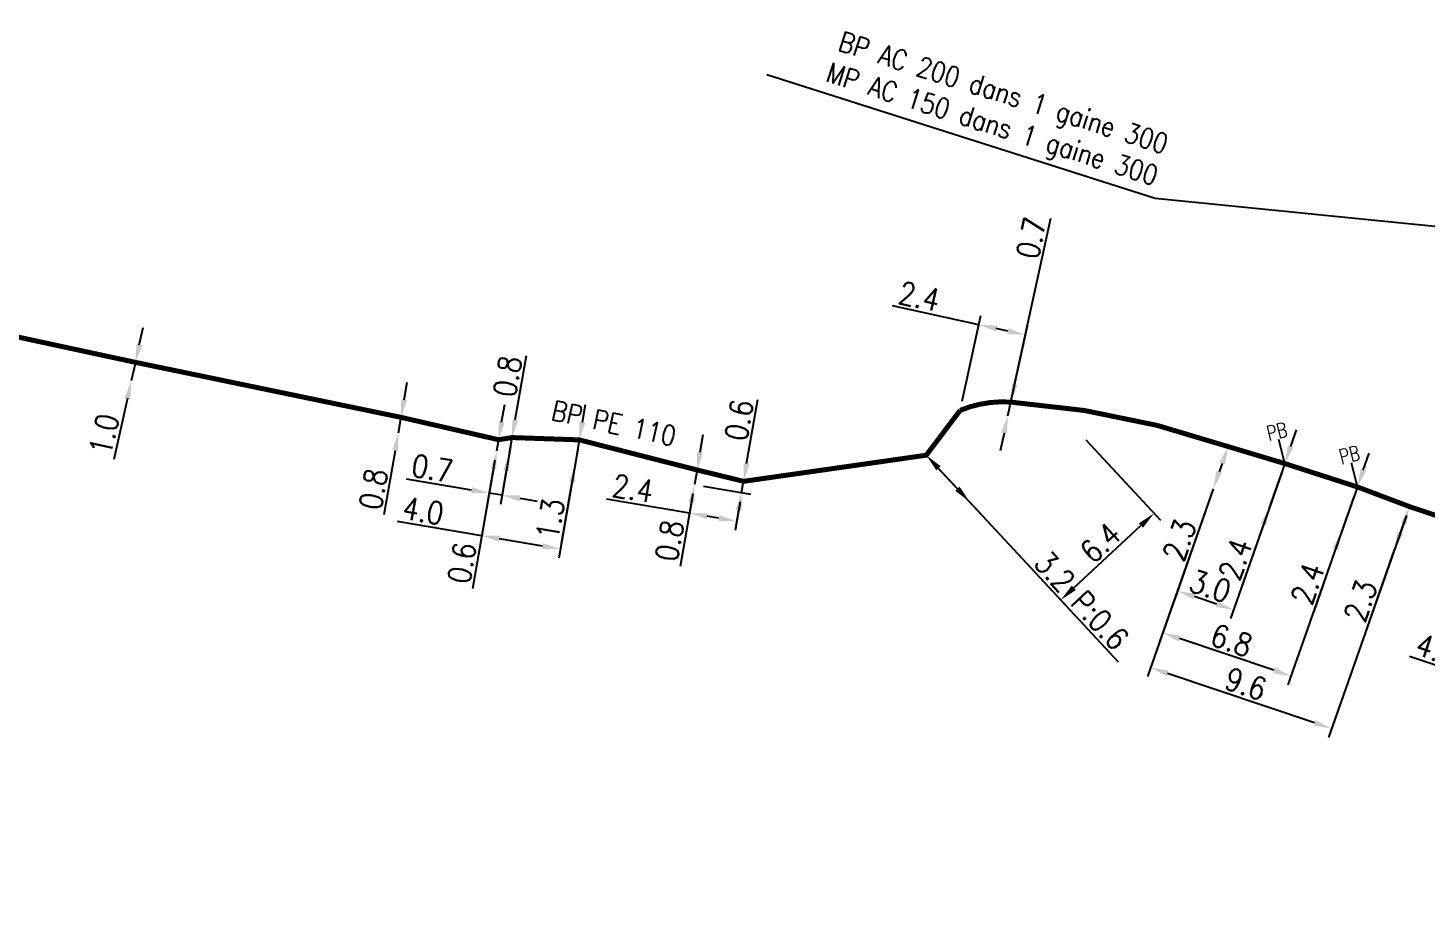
# Model space of a CAD drawing. Header units: millimetres. Extents: x 183997 to 185000, y 127999 to 129007.
# Drawn here: x 184275.2 to 184345.5, y 128900 to 128943.9 of the extents above; entities that cross this region are included whole.
import ezdxf
from ezdxf.enums import TextEntityAlignment as Align

# ---------------------------------------------------------------- set-up
doc = ezdxf.new("R2010")
doc.units = ezdxf.units.MM
doc.header["$PDMODE"] = 34
doc.linetypes.add('L_25_PE', pattern=[2000, 1000, 1000])
doc.layers.get('0').update_dxf_attribs({"linetype": 'CONTINUOUS'})
doc.layers.get('DEFPOINTS').update_dxf_attribs({"linetype": 'CONTINUOUS'})
for name, color, linetype in [('L_150', 1, 'CONTINUOUS'), ('L_340', 7, 'CONTINUOUS'), ('L_400', 7, 'CONTINUOUS')]:
    doc.layers.add(name, color=color, linetype=linetype)
doc.styles.add('G_ROMANS', font='ROMANS.SHX', dxfattribs={"width": 0.75})
doc.styles.get("Standard").update_dxf_attribs({"font": 'romans.shx', "width": 0.85})
doc.dimstyles.get("Standard").update_dxf_attribs({"dimtxt": 1.5, "dimasz": 1.2, "dimexe": 0.625, "dimexo": 0.625, "dimgap": 0.25, "dimtad": 1, "dimdec": 1, "dimzin": 0, "dimdsep": 46, "dimtxsty": 'Standard', "dimcen": -0.5, "dimadec": 0, "dimazin": 0, "dimtfac": 1, "dimtdec": 1, "dimtmove": 0, "dimatfit": 3, "dimfxl": 0, "dimtolj": 1, "dimtzin": 0, "dimarcsym": 0})

# ---------------------------------------------------------------- blocks, each defined once
blk = doc.blocks.new('L_340_13')
at = {"color": 0, "linetype": 'Continuous', "flags": 128}
blk.add_lwpolyline([(0, 0), (0, 1.25)], dxfattribs=at)
at = {"color": 0, "linetype": 'Continuous', "style": 'G_ROMANS', "width": 0.75}
blk.add_text('PB', height=0.75, dxfattribs=at).set_placement((0, 1.663), align=Align.MIDDLE)
at = {"color": 0, "linetype": 'Continuous', "width": 0.75, "flags": 3}
for tag, p in [('DEF_LEG', (0, -10)), ('DEF_COUP', (0, -12.5)), ('DEF_TYPE', (0, -15))]:
    blk.add_attdef(tag, text='', height=1.2, dxfattribs=at).set_placement(p, align=Align.MIDDLE)
blk = doc.blocks.new('*D786')
at = {"layer": 'DEFPOINTS', "color": 0, "linetype": 'Continuous', "transparency": 16777216}
for p in [(184350.854, 128917.72), (184353.912, 128914.264), (184352.371, 128909.685)]:
    blk.add_point(p, dxfattribs=at)
at = {"layer": 'L_150', "color": 0, "linetype": 'Continuous', "lineweight": -2, "transparency": 16777216}
for p, q in [((184350.705, 128917.276), (184348.431, 128910.517)), ((184353.763, 128913.82), (184352.222, 128909.241)), ((184348.58, 128910.961), (184344.62, 128912.293)), ((184351.518, 128909.972), (184349.433, 128910.674))]:
    blk.add_line(p, q, dxfattribs=at)
at = {"layer": 'L_150', "color": 0, "linetype": 'Continuous', "transparency": 16777216}
for points in [[(184349.481, 128910.816), (184349.385, 128910.532), (184348.58, 128910.961)], [(184351.566, 128910.114), (184351.47, 128909.83), (184352.371, 128909.685)]]:
    blk.add_solid(points, dxfattribs=at)
at = {"layer": 'L_150', "color": 0, "linetype": 'Continuous', "transparency": 16777216, "insert": (184345.986, 128912.625), "char_height": 1.125, "attachment_point": 5, "rotation": 341.40339}
blk.add_mtext('\\A1;4.0', dxfattribs=at)
blk = doc.blocks.new('*D787')
at = {"layer": 'DEFPOINTS', "color": 0, "linetype": 'Continuous', "transparency": 16777216}
for p in [(184334.76, 128920.709), (184342, 128920.804), (184332.218, 128913.474)]:
    blk.add_point(p, dxfattribs=at)
at = {"layer": 'L_340', "color": 0, "linetype": 'Continuous', "lineweight": -2, "transparency": 16777216}
for p, q in [((184341.845, 128920.362), (184338.508, 128910.863)), ((184334.604, 128920.266), (184332.063, 128913.031)), ((184337.81, 128911.592), (184333.071, 128913.187))]:
    blk.add_line(p, q, dxfattribs=at)
at = {"layer": 'L_340', "color": 0, "linetype": 'Continuous', "transparency": 16777216}
for points in [[(184333.119, 128913.329), (184333.023, 128913.044), (184332.218, 128913.474)], [(184337.858, 128911.734), (184337.762, 128911.45), (184338.663, 128911.305)]]:
    blk.add_solid(points, dxfattribs=at)
at = {"layer": 'L_340', "color": 0, "linetype": 'Continuous', "transparency": 16777216, "insert": (184335.68, 128913.1), "char_height": 1.125, "attachment_point": 5, "rotation": 341.40339}
blk.add_mtext('\\A1;6.8', dxfattribs=at)
blk = doc.blocks.new('*D788')
at = {"layer": 'DEFPOINTS', "color": 0, "linetype": 'Continuous', "transparency": 16777216}
for p in [(184342, 128920.804), (184341.205, 128918.54), (184341.205, 128918.54)]:
    blk.add_point(p, dxfattribs=at)
at = {"layer": 'L_340', "color": 0, "linetype": 'Continuous', "lineweight": -2, "transparency": 16777216}
for p, q in [((184342.298, 128921.654), (184342.597, 128922.503)), ((184342, 128920.804), (184341.205, 128918.54)), ((184340.906, 128917.691), (184339.805, 128914.555))]:
    blk.add_line(p, q, dxfattribs=at)
at = {"layer": 'L_340', "color": 0, "linetype": 'Continuous', "transparency": 16777216}
for points in [[(184342.157, 128921.703), (184342.44, 128921.604), (184342, 128920.804)], [(184340.765, 128917.741), (184341.048, 128917.641), (184341.205, 128918.54)]]:
    blk.add_solid(points, dxfattribs=at)
at = {"layer": 'L_340', "color": 0, "linetype": 'Continuous', "transparency": 16777216, "insert": (184339.499, 128915.947), "char_height": 1.125, "attachment_point": 5, "rotation": 70.64434}
blk.add_mtext('\\A1;2.4', dxfattribs=at)
blk = doc.blocks.new('*D789')
at = {"layer": 'DEFPOINTS', "color": 0, "linetype": 'Continuous', "transparency": 16777216}
for p in [(184334.76, 128920.709), (184344.62, 128919.817), (184331.606, 128911.727)]:
    blk.add_point(p, dxfattribs=at)
at = {"layer": 'L_150', "color": 0, "linetype": 'Continuous', "lineweight": -2, "transparency": 16777216}
for p, q in [((184334.604, 128920.266), (184331.451, 128911.284)), ((184344.465, 128919.375), (184340.55, 128908.223)), ((184339.852, 128908.952), (184332.459, 128911.44))]:
    blk.add_line(p, q, dxfattribs=at)
at = {"layer": 'L_150', "color": 0, "linetype": 'Continuous', "transparency": 16777216}
for points in [[(184332.507, 128911.582), (184332.412, 128911.297), (184331.606, 128911.727)], [(184339.9, 128909.094), (184339.804, 128908.81), (184340.705, 128908.665)]]:
    blk.add_solid(points, dxfattribs=at)
at = {"layer": 'L_150', "color": 0, "linetype": 'Continuous', "transparency": 16777216, "insert": (184336.395, 128910.907), "char_height": 1.125, "attachment_point": 5, "rotation": 341.40339}
blk.add_mtext('\\A1;9.6', dxfattribs=at)
blk = doc.blocks.new('*D790')
at = {"layer": 'DEFPOINTS', "color": 0, "linetype": 'Continuous', "transparency": 16777216}
for p in [(184344.62, 128919.817), (184343.858, 128917.647), (184343.858, 128917.647)]:
    blk.add_point(p, dxfattribs=at)
at = {"layer": 'L_150', "color": 0, "linetype": 'Continuous', "lineweight": -2, "transparency": 16777216}
for p, q in [((184344.322, 128918.968), (184344.157, 128918.496)), ((184343.858, 128917.647), (184342.474, 128913.704))]:
    blk.add_line(p, q, dxfattribs=at)
at = {"layer": 'L_150', "color": 0, "linetype": 'Continuous', "transparency": 16777216}
for points in [[(184344.181, 128919.018), (184344.464, 128918.918), (184344.62, 128919.817)], [(184344.015, 128918.546), (184344.298, 128918.447), (184343.858, 128917.647)]]:
    blk.add_solid(points, dxfattribs=at)
at = {"layer": 'L_150', "color": 0, "linetype": 'Continuous', "transparency": 16777216, "insert": (184342.161, 128915.075), "char_height": 1.125, "attachment_point": 5, "rotation": 70.65515}
blk.add_mtext('\\A1;2.3', dxfattribs=at)
blk = doc.blocks.new('*D791')
at = {"layer": 'DEFPOINTS', "color": 0, "linetype": 'Continuous', "transparency": 16777216}
for p in [(184328.031, 128923.522), (184320.34, 128922.398), (184331.786, 128919.48)]:
    blk.add_point(p, dxfattribs=at)
at = {"layer": 'L_150', "color": 0, "linetype": 'Continuous', "lineweight": -2, "transparency": 16777216}
for p, q in [((184328.35, 128923.178), (184332.105, 128919.136)), ((184320.659, 128922.054), (184327.416, 128914.781)), ((184327.756, 128915.737), (184331.126, 128918.867))]:
    blk.add_line(p, q, dxfattribs=at)
at = {"layer": 'L_150', "color": 0, "linetype": 'Continuous', "transparency": 16777216}
for points in [[(184331.024, 128918.977), (184331.228, 128918.757), (184331.786, 128919.48)], [(184327.654, 128915.846), (184327.858, 128915.627), (184327.097, 128915.124)]]:
    blk.add_solid(points, dxfattribs=at)
at = {"layer": 'L_150', "color": 0, "linetype": 'Continuous', "transparency": 16777216, "insert": (184329.093, 128918.002), "char_height": 1.125, "attachment_point": 5, "rotation": 42.88711}
blk.add_mtext('\\A1;6.4', dxfattribs=at)
blk = doc.blocks.new('*D792')
at = {"layer": 'DEFPOINTS', "color": 0, "linetype": 'Continuous', "transparency": 16777216}
for p in [(184308.691, 128920.919), (184311.06, 128920.515), (184308.442, 128919.487)]:
    blk.add_point(p, dxfattribs=at)
at = {"layer": 'L_150', "color": 0, "linetype": 'Continuous', "lineweight": -2, "transparency": 16777216}
for p, q in [((184308.611, 128920.457), (184308.361, 128919.025)), ((184308.442, 128919.487), (184304.277, 128920.193)), ((184310.98, 128920.053), (184310.731, 128918.623)), ((184309.924, 128919.235), (184309.329, 128919.336))]:
    blk.add_line(p, q, dxfattribs=at)
at = {"layer": 'L_150', "color": 0, "linetype": 'Continuous', "transparency": 16777216}
for points in [[(184309.354, 128919.484), (184309.304, 128919.188), (184308.442, 128919.487)], [(184309.949, 128919.383), (184309.899, 128919.087), (184310.811, 128919.085)]]:
    blk.add_solid(points, dxfattribs=at)
at = {"layer": 'L_150', "color": 0, "linetype": 'Continuous', "transparency": 16777216, "insert": (184305.598, 128920.73), "char_height": 1.125, "attachment_point": 5, "rotation": 350.37489}
blk.add_mtext('\\A1;2.4', dxfattribs=at)
blk = doc.blocks.new('*D793')
at = {"layer": 'DEFPOINTS', "color": 0, "linetype": 'Continuous', "transparency": 16777216}
for p in [(184308.82, 128921.658), (184308.691, 128920.919), (184308.691, 128920.919)]:
    blk.add_point(p, dxfattribs=at)
at = {"layer": 'L_150', "color": 0, "linetype": 'Continuous', "lineweight": -2, "transparency": 16777216}
for p, q in [((184308.975, 128922.544), (184309.129, 128923.431)), ((184308.82, 128921.658), (184308.691, 128920.919)), ((184308.537, 128920.032), (184307.974, 128916.802))]:
    blk.add_line(p, q, dxfattribs=at)
at = {"layer": 'L_150', "color": 0, "linetype": 'Continuous', "transparency": 16777216}
for points in [[(184308.827, 128922.57), (184309.122, 128922.518), (184308.82, 128921.658)], [(184308.389, 128920.058), (184308.685, 128920.006), (184308.691, 128920.919)]]:
    blk.add_solid(points, dxfattribs=at)
at = {"layer": 'L_150', "color": 0, "linetype": 'Continuous', "transparency": 16777216, "insert": (184307.439, 128918.103), "char_height": 1.125, "attachment_point": 5, "rotation": 80.11682}
blk.add_mtext('\\A1;0.8', dxfattribs=at)
blk = doc.blocks.new('*D794')
at = {"layer": 'DEFPOINTS', "color": 0, "linetype": 'Continuous', "transparency": 16777216}
for p in [(184302.906, 128923.168), (184302.691, 128921.936), (184302.691, 128921.936)]:
    blk.add_point(p, dxfattribs=at)
at = {"layer": 'L_150', "color": 0, "linetype": 'Continuous', "lineweight": -2, "transparency": 16777216}
for p, q in [((184303.061, 128924.054), (184303.215, 128924.941)), ((184302.906, 128923.168), (184302.691, 128921.936)), ((184302.537, 128921.05), (184301.998, 128917.954))]:
    blk.add_line(p, q, dxfattribs=at)
at = {"layer": 'L_150', "color": 0, "linetype": 'Continuous', "transparency": 16777216}
for points in [[(184302.913, 128924.08), (184303.208, 128924.029), (184302.906, 128923.168)], [(184302.389, 128921.075), (184302.685, 128921.024), (184302.691, 128921.936)]]:
    blk.add_solid(points, dxfattribs=at)
at = {"layer": 'L_150', "color": 0, "linetype": 'Continuous', "transparency": 16777216, "insert": (184301.451, 128919.187), "char_height": 1.125, "attachment_point": 5, "rotation": 80.11625}
blk.add_mtext('\\A1;1.3', dxfattribs=at)
blk = doc.blocks.new('*D953')
at = {"layer": 'DEFPOINTS', "color": 0, "linetype": 'Continuous', "transparency": 16777216}
for p in [(184335.505, 128922.832), (184334.76, 128920.709), (184334.76, 128920.709)]:
    blk.add_point(p, dxfattribs=at)
at = {"layer": 'L_150', "color": 0, "linetype": 'Continuous', "lineweight": -2, "transparency": 16777216}
for p, q in [((184335.207, 128921.982), (184335.058, 128921.558)), ((184334.76, 128920.709), (184333.376, 128916.766))]:
    blk.add_line(p, q, dxfattribs=at)
at = {"layer": 'L_150', "color": 0, "linetype": 'Continuous', "transparency": 16777216}
for points in [[(184335.065, 128922.032), (184335.348, 128921.933), (184335.505, 128922.832)], [(184334.916, 128921.608), (184335.199, 128921.508), (184334.76, 128920.709)]]:
    blk.add_solid(points, dxfattribs=at)
at = {"layer": 'L_150', "color": 0, "linetype": 'Continuous', "transparency": 16777216, "insert": (184333.062, 128918.136), "char_height": 1.125, "attachment_point": 5, "rotation": 70.66487}
blk.add_mtext('\\A1;2.3', dxfattribs=at)
blk = doc.blocks.new('*D955')
at = {"layer": 'DEFPOINTS', "color": 0, "linetype": 'Continuous', "transparency": 16777216}
for p in [(184338.352, 128921.979), (184334.76, 128920.709), (184332.96, 128915.579)]:
    blk.add_point(p, dxfattribs=at)
at = {"layer": 'L_340', "color": 0, "linetype": 'Continuous', "lineweight": -2, "transparency": 16777216}
for p, q in [((184338.197, 128921.537), (184335.619, 128914.19)), ((184334.604, 128920.266), (184332.805, 128915.137)), ((184334.922, 128914.919), (184333.813, 128915.292))]:
    blk.add_line(p, q, dxfattribs=at)
at = {"layer": 'L_340', "color": 0, "linetype": 'Continuous', "transparency": 16777216}
for points in [[(184333.861, 128915.434), (184333.765, 128915.15), (184332.96, 128915.579)], [(184334.969, 128915.061), (184334.874, 128914.777), (184335.775, 128914.632)]]:
    blk.add_solid(points, dxfattribs=at)
at = {"layer": 'L_340', "color": 0, "linetype": 'Continuous', "transparency": 16777216, "insert": (184334.606, 128915.817), "char_height": 1.125, "attachment_point": 5, "rotation": 341.40339}
blk.add_mtext('\\A1;3.0', dxfattribs=at)
blk = doc.blocks.new('*D956')
at = {"layer": 'DEFPOINTS', "color": 0, "linetype": 'Continuous', "transparency": 16777216}
for p in [(184338.352, 128921.979), (184337.574, 128919.762), (184337.574, 128919.762)]:
    blk.add_point(p, dxfattribs=at)
at = {"layer": 'L_340', "color": 0, "linetype": 'Continuous', "lineweight": -2, "transparency": 16777216}
for p, q in [((184338.65, 128922.828), (184338.948, 128923.677)), ((184338.352, 128921.979), (184337.574, 128919.762)), ((184337.276, 128918.912), (184336.176, 128915.776))]:
    blk.add_line(p, q, dxfattribs=at)
at = {"layer": 'L_340', "color": 0, "linetype": 'Continuous', "transparency": 16777216}
for points in [[(184338.509, 128922.878), (184338.792, 128922.779), (184338.352, 128921.979)], [(184337.135, 128918.962), (184337.418, 128918.863), (184337.574, 128919.762)]]:
    blk.add_solid(points, dxfattribs=at)
at = {"layer": 'L_340', "color": 0, "linetype": 'Continuous', "transparency": 16777216, "insert": (184335.869, 128917.168), "char_height": 1.125, "attachment_point": 5, "rotation": 70.66487}
blk.add_mtext('\\A1;2.4', dxfattribs=at)
blk = doc.blocks.new('*D957')
at = {"layer": 'DEFPOINTS', "color": 0, "linetype": 'Continuous', "transparency": 16777216}
for p in [(184325.323, 128928.441), (184322.039, 128924.65), (184324.437, 128924.382)]:
    blk.add_point(p, dxfattribs=at)
at = {"layer": 'L_150', "color": 0, "linetype": 'Continuous', "lineweight": -2, "transparency": 16777216}
for p, q in [((184322.978, 128928.953), (184318.646, 128929.898)), ((184322.139, 128925.108), (184323.078, 128929.411)), ((184324.443, 128928.633), (184323.857, 128928.761)), ((184324.537, 128924.84), (184325.423, 128928.899))]:
    blk.add_line(p, q, dxfattribs=at)
at = {"layer": 'L_150', "color": 0, "linetype": 'Continuous', "transparency": 16777216}
for points in [[(184323.889, 128928.907), (184323.825, 128928.614), (184322.978, 128928.953)], [(184324.475, 128928.78), (184324.411, 128928.486), (184325.323, 128928.441)]]:
    blk.add_solid(points, dxfattribs=at)
at = {"layer": 'L_150', "color": 0, "linetype": 'Continuous', "transparency": 16777216, "insert": (184319.99, 128930.372), "char_height": 1.125, "attachment_point": 5, "rotation": 347.69432}
blk.add_mtext('\\A1;2.4', dxfattribs=at)
blk = doc.blocks.new('*D958')
at = {"layer": 'DEFPOINTS', "color": 0, "linetype": 'Continuous', "transparency": 16777216}
for p in [(184320.34, 128922.398), (184322.518, 128920.053), (184322.518, 128920.053)]:
    blk.add_point(p, dxfattribs=at)
at = {"layer": 'L_150', "color": 0, "linetype": 'Continuous', "lineweight": -2, "transparency": 16777216}
for p, q in [((184320.953, 128921.738), (184321.906, 128920.713)), ((184322.518, 128920.053), (184329.986, 128912.013))]:
    blk.add_line(p, q, dxfattribs=at)
at = {"layer": 'L_150', "color": 0, "linetype": 'Continuous', "transparency": 16777216}
for points in [[(184321.063, 128921.84), (184320.843, 128921.636), (184320.34, 128922.398)], [(184322.016, 128920.815), (184321.796, 128920.611), (184322.518, 128920.053)]]:
    blk.add_solid(points, dxfattribs=at)
at = {"layer": 'L_150', "color": 0, "linetype": 'Continuous', "transparency": 16777216, "insert": (184328.146, 128915.096), "char_height": 1.125, "attachment_point": 5, "rotation": 312.88711}
blk.add_mtext('\\A1;3.2 P:0.6', dxfattribs=at)
blk = doc.blocks.new('*D959')
at = {"layer": 'DEFPOINTS', "color": 0, "linetype": 'Continuous', "transparency": 16777216}
for p in [(184324.586, 128925.066), (184324.437, 128924.382), (184324.437, 128924.382)]:
    blk.add_point(p, dxfattribs=at)
at = {"layer": 'L_150', "color": 0, "linetype": 'Continuous', "lineweight": -2, "transparency": 16777216}
for p, q in [((184324.778, 128925.946), (184326.602, 128934.307)), ((184324.437, 128924.382), (184324.586, 128925.066)), ((184324.245, 128923.503), (184324.054, 128922.624))]:
    blk.add_line(p, q, dxfattribs=at)
at = {"layer": 'L_150', "color": 0, "linetype": 'Continuous', "transparency": 16777216}
for points in [[(184324.632, 128925.978), (184324.925, 128925.914), (184324.586, 128925.066)], [(184324.099, 128923.535), (184324.392, 128923.471), (184324.437, 128924.382)]]:
    blk.add_solid(points, dxfattribs=at)
at = {"layer": 'L_150', "color": 0, "linetype": 'Continuous', "transparency": 16777216, "insert": (184325.616, 128933.304), "char_height": 1.125, "attachment_point": 5, "rotation": 77.69432}
blk.add_mtext('\\A1;0.7', dxfattribs=at)
blk = doc.blocks.new('*D979')
at = {"layer": 'DEFPOINTS', "color": 0, "linetype": 'Continuous', "transparency": 16777216}
for p in [(184311.16, 128921.086), (184308.691, 128920.919), (184311.06, 128920.515)]:
    blk.add_point(p, dxfattribs=at)
at = {"layer": 'L_150', "color": 0, "linetype": 'Continuous', "lineweight": -2, "transparency": 16777216}
for p, q in [((184311.314, 128921.973), (184311.877, 128925.203)), ((184311.06, 128920.515), (184311.16, 128921.086)), ((184309.153, 128920.84), (184311.522, 128920.436)), ((184310.906, 128919.628), (184310.751, 128918.741))]:
    blk.add_line(p, q, dxfattribs=at)
at = {"layer": 'L_150', "color": 0, "linetype": 'Continuous', "transparency": 16777216}
for points in [[(184311.166, 128921.998), (184311.462, 128921.947), (184311.16, 128921.086)], [(184310.758, 128919.654), (184311.053, 128919.602), (184311.06, 128920.515)]]:
    blk.add_solid(points, dxfattribs=at)
at = {"layer": 'L_150', "color": 0, "linetype": 'Continuous', "transparency": 16777216, "insert": (184310.934, 128924.16), "char_height": 1.125, "attachment_point": 5, "rotation": 80.11682}
blk.add_mtext('\\A1;0.6', dxfattribs=at)
blk = doc.blocks.new('*D97')
at = {"layer": 'DEFPOINTS', "color": 0, "linetype": 'Continuous', "transparency": 16777216}
for p in [(184298.847, 128923.176), (184298.748, 128922.605), (184298.748, 128922.605)]:
    blk.add_point(p, dxfattribs=at)
at = {"layer": 'L_150', "color": 0, "linetype": 'Continuous', "lineweight": -2, "transparency": 16777216}
for p, q in [((184299.002, 128924.063), (184299.156, 128924.95)), ((184298.847, 128923.176), (184298.748, 128922.605)), ((184298.593, 128921.718), (184297.542, 128915.686))]:
    blk.add_line(p, q, dxfattribs=at)
at = {"layer": 'L_150', "color": 0, "linetype": 'Continuous', "transparency": 16777216}
for points in [[(184298.854, 128924.089), (184299.15, 128924.037), (184298.847, 128923.176)], [(184298.446, 128921.744), (184298.741, 128921.693), (184298.748, 128922.605)]]:
    blk.add_solid(points, dxfattribs=at)
at = {"layer": 'L_150', "color": 0, "linetype": 'Continuous', "transparency": 16777216, "insert": (184297.008, 128916.986), "char_height": 1.125, "attachment_point": 5, "rotation": 80.11625}
blk.add_mtext('\\A1;0.6', dxfattribs=at)
blk = doc.blocks.new('*D98')
at = {"layer": 'DEFPOINTS', "color": 0, "linetype": 'Continuous', "transparency": 16777216}
for p in [(184299.526, 128923.284), (184298.748, 128922.605), (184298.38, 128920.493)]:
    blk.add_point(p, dxfattribs=at)
at = {"layer": 'L_150', "color": 0, "linetype": 'Continuous', "lineweight": -2, "transparency": 16777216}
for p, q in [((184299.446, 128922.823), (184298.94, 128919.923)), ((184298.667, 128922.143), (184298.299, 128920.032)), ((184297.493, 128920.644), (184294.222, 128921.199)), ((184299.021, 128920.385), (184298.38, 128920.493)), ((184299.908, 128920.234), (184300.795, 128920.084))]:
    blk.add_line(p, q, dxfattribs=at)
at = {"layer": 'L_150', "color": 0, "linetype": 'Continuous', "transparency": 16777216}
for points in [[(184297.518, 128920.792), (184297.467, 128920.496), (184298.38, 128920.493)], [(184299.933, 128920.382), (184299.883, 128920.086), (184299.021, 128920.385)]]:
    blk.add_solid(points, dxfattribs=at)
at = {"layer": 'L_150', "color": 0, "linetype": 'Continuous', "transparency": 16777216, "insert": (184295.52, 128921.739), "char_height": 1.125, "attachment_point": 5, "rotation": 350.37489}
blk.add_mtext('\\A1;0.7', dxfattribs=at)
blk = doc.blocks.new('*D112')
at = {"layer": 'DEFPOINTS', "color": 0, "linetype": 'Continuous', "transparency": 16777216}
for p in [(184302.906, 128923.168), (184298.748, 128922.605), (184298.007, 128918.351)]:
    blk.add_point(p, dxfattribs=at)
at = {"layer": 'L_150', "color": 0, "linetype": 'Continuous', "lineweight": -2, "transparency": 16777216}
for p, q in [((184302.826, 128922.706), (184301.87, 128917.22)), ((184298.667, 128922.143), (184297.926, 128917.889)), ((184298.007, 128918.351), (184293.761, 128919.071)), ((184301.063, 128917.832), (184298.894, 128918.2))]:
    blk.add_line(p, q, dxfattribs=at)
at = {"layer": 'L_150', "color": 0, "linetype": 'Continuous', "transparency": 16777216}
for points in [[(184298.919, 128918.348), (184298.869, 128918.052), (184298.007, 128918.351)], [(184301.088, 128917.98), (184301.038, 128917.684), (184301.95, 128917.682)]]:
    blk.add_solid(points, dxfattribs=at)
at = {"layer": 'L_150', "color": 0, "linetype": 'Continuous', "transparency": 16777216, "insert": (184295.059, 128919.611), "char_height": 1.125, "attachment_point": 5, "rotation": 350.37489}
blk.add_mtext('\\A1;4.0', dxfattribs=at)
blk = doc.blocks.new('*D113')
at = {"layer": 'DEFPOINTS', "color": 0, "linetype": 'Continuous', "transparency": 16777216}
for p in [(184299.526, 128923.284), (184299.389, 128922.496), (184299.389, 128922.496)]:
    blk.add_point(p, dxfattribs=at)
at = {"layer": 'L_150', "color": 0, "linetype": 'Continuous', "lineweight": -2, "transparency": 16777216}
for p, q in [((184299.68, 128924.171), (184300.243, 128927.401)), ((184299.389, 128922.496), (184299.526, 128923.284)), ((184299.234, 128921.61), (184299.08, 128920.723))]:
    blk.add_line(p, q, dxfattribs=at)
at = {"layer": 'L_150', "color": 0, "linetype": 'Continuous', "transparency": 16777216}
for points in [[(184299.533, 128924.197), (184299.828, 128924.145), (184299.526, 128923.284)], [(184299.086, 128921.635), (184299.382, 128921.584), (184299.389, 128922.496)]]:
    blk.add_solid(points, dxfattribs=at)
at = {"layer": 'L_150', "color": 0, "linetype": 'Continuous', "transparency": 16777216, "insert": (184299.3, 128926.358), "char_height": 1.125, "attachment_point": 5, "rotation": 80.11625}
blk.add_mtext('\\A1;0.8', dxfattribs=at)
blk = doc.blocks.new('*D129')
at = {"layer": 'DEFPOINTS', "color": 0, "linetype": 'Continuous', "transparency": 16777216}
for p in [(184293.945, 128924.3), (184293.808, 128923.512), (184293.808, 128923.512)]:
    blk.add_point(p, dxfattribs=at)
at = {"layer": 'L_150', "color": 0, "linetype": 'Continuous', "lineweight": -2, "transparency": 16777216}
for p, q in [((184294.1, 128925.187), (184294.254, 128926.073)), ((184293.945, 128924.3), (184293.808, 128923.512)), ((184293.653, 128922.625), (184293.091, 128919.395))]:
    blk.add_line(p, q, dxfattribs=at)
at = {"layer": 'L_150', "color": 0, "linetype": 'Continuous', "transparency": 16777216}
for points in [[(184293.952, 128925.212), (184294.247, 128925.161), (184293.945, 128924.3)], [(184293.506, 128922.651), (184293.801, 128922.6), (184293.808, 128923.512)]]:
    blk.add_solid(points, dxfattribs=at)
at = {"layer": 'L_150', "color": 0, "linetype": 'Continuous', "transparency": 16777216, "insert": (184292.556, 128920.696), "char_height": 1.125, "attachment_point": 5, "rotation": 80.11662}
blk.add_mtext('\\A1;0.8', dxfattribs=at)
blk = doc.blocks.new('*D130')
at = {"layer": 'DEFPOINTS', "color": 0, "linetype": 'Continuous', "transparency": 16777216}
for p in [(184280.601, 128927.062), (184280.394, 128926.135), (184280.394, 128926.135)]:
    blk.add_point(p, dxfattribs=at)
at = {"layer": 'L_150', "color": 0, "linetype": 'Continuous', "lineweight": -2, "transparency": 16777216}
for p, q in [((184280.797, 128927.941), (184280.993, 128928.819)), ((184280.601, 128927.062), (184280.394, 128926.135)), ((184280.198, 128925.257), (184279.514, 128922.19))]:
    blk.add_line(p, q, dxfattribs=at)
at = {"layer": 'L_150', "color": 0, "linetype": 'Continuous', "transparency": 16777216}
for points in [[(184280.651, 128927.973), (184280.944, 128927.908), (184280.601, 128927.062)], [(184280.052, 128925.289), (184280.345, 128925.224), (184280.394, 128926.135)]]:
    blk.add_solid(points, dxfattribs=at)
at = {"layer": 'L_150', "color": 0, "linetype": 'Continuous', "transparency": 16777216, "insert": (184279.026, 128923.448), "char_height": 1.125, "attachment_point": 5, "rotation": 77.42303}
blk.add_mtext('\\A1;1.0', dxfattribs=at)

msp = doc.modelspace()

# ---------------------------------------------------------------- linework, layer by layer
at = {"layer": 'L_150', "linetype": 'L_25_PE', "const_width": 0.25, "flags": 128}
msp.add_lwpolyline([(184000, 128998.343), (184007, 128997.829), (184015.003, 128997.068), (184025.787, 128996.367), (184033.989, 128995.29), (184043.267, 128993.998), (184044.58, 128993.824), (184048.957, 128992.657), (184060.21, 128989.877), (184068.224, 128988.126), (184074.369, 128986.321), (184085.577, 128983.569), (184091.209, 128982.14), (184097.496, 128980.361), (184109.397, 128977.577), (184112.599, 128976.388), (184114.529, 128975.063), (184120.282, 128973.602), (184121.389, 128973.774), (184125.637, 128972.219), (184127.54, 128971.736), (184133.416, 128970.272), (184145.201, 128967.247), (184152.072, 128965.458), (184152.519, 128964.485), (184153.445, 128963.947), (184154.452, 128964.018), (184155.257, 128964.629), (184162.612, 128962.714), (184172.563, 128960.317), (184186.942, 128956.774), (184195.826, 128953.28), (184207.512, 128948.501), (184214.797, 128945.35), (184221.896, 128942.518), (184228.618, 128939.727), (184235.214, 128936.903), (184242.618, 128935.439), (184248.882, 128934.101), (184255.651, 128932.656), (184267.304, 128929.927), (184280.601, 128927.062), (184293.945, 128924.3), (184298.847, 128923.176), (184299.526, 128923.284), (184302.906, 128923.168), (184308.82, 128921.658), (184308.82, 128921.658), (184311.16, 128921.086), (184320.34, 128922.398), (184322.039, 128924.65, -0.116006), (184324.586, 128925.066, -0.066236), (184335.505, 128922.832), (184338.352, 128921.979), (184342, 128920.804), (184344.62, 128919.817), (184350.854, 128917.72), (184354.549, 128916.16), (184359.876, 128914.523, 0.084271), (184362.854, 128912.445, 0.076214), (184366.007, 128911.508), (184369.104, 128911.295), (184375.776, 128909.172), (184379.71, 128907.682, -0.095106), (184383.782, 128905.015), (184387.96, 128900.128), (184390.322, 128902.148)], format="xyb", dxfattribs=at)

# ---------------------------------------------------------------- block references
at = {"layer": 'L_340', "rotation": 13.99646071407693}
for p in [(184338.352, 128921.979), (184342, 128920.804)]:
    msp.add_blockref('L_340_13', p, dxfattribs=at)

# ---------------------------------------------------------------- texts
at = {"layer": 'L_150', "linetype": 'Continuous', "width": 0.85}
msp.add_text('BP PE 110', height=1, rotation=347.76184, dxfattribs=at).set_placement((184304.643, 128924.002), align=Align.MIDDLE)
at = {"layer": 'L_400', "linetype": 'Continuous', "insert": (184332.139, 128937.035), "char_height": 1, "attachment_point": 6, "rotation": 342.33298}
msp.add_mtext('BP AC 200 dans 1 gaine 300 \\PMP AC 150 dans 1 gaine 300 ', dxfattribs=at)

# ---------------------------------------------------------------- dimensions: what is measured, and where the dimension line sits
at = {"layer": 'L_150', "linetype": 'Continuous'}
for base, p1, p2, angle, override, picture, middle in [((184324.437, 128924.382), (184324.586, 128925.066), (184324.437, 128924.382), 77.69432, {"dimscale": 0.75, "dimatfit": 0}, '*D959', (184326.349, 128933.145)), ((184325.323, 128928.441), (184322.039, 128924.65), (184324.437, 128924.382), 167.69432, {"dimscale": 0.75}, '*D957', (184319.831, 128929.639)), ((184280.3944, 128926.1352), (184280.6013, 128927.0624), (184280.3944, 128926.1352), 77.42303, {"dimscale": 0.75, "dimlfac": 1, "dimlunit": 2, "dimatfit": 0}, '*D130', (184279.7584, 128923.2843)), ((184299.389, 128922.496), (184299.526, 128923.284), (184299.389, 128922.496), 80.11625, {"dimscale": 0.75, "dimatfit": 0}, '*D113', (184300.039, 128926.229)), ((184293.808, 128923.512), (184293.945, 128924.3), (184293.808, 128923.512), 80.11662, {"dimscale": 0.75, "dimlfac": 1, "dimlunit": 2, "dimatfit": 0}, '*D129', (184293.295, 128920.567)), ((184311.06, 128920.515), (184311.16, 128921.086), (184308.691, 128920.919), 80.11682, {"dimscale": 0.75, "dimatfit": 0}, '*D979', (184311.673, 128924.031)), ((184298.748, 128922.605), (184298.847, 128923.176), (184298.748, 128922.605), 80.11625, {"dimscale": 0.75}, '*D97', (184297.746, 128916.858)), ((184302.6915, 128921.9362), (184302.9061, 128923.1676), (184302.6915, 128921.9362), 80.11625, {"dimscale": 0.75, "dimlfac": 1, "dimlunit": 2, "dimatfit": 0}, '*D794', (184302.1901, 128919.0586)), ((184298.007, 128918.351), (184302.906, 128923.168), (184298.748, 128922.605), 350.37489, {"dimscale": 0.75}, '*D112', (184294.933, 128918.872)), ((184298.38, 128920.493), (184299.526, 128923.284), (184298.748, 128922.605), 350.37489, {"dimscale": 0.75, "dimatfit": 0}, '*D98', (184295.394, 128921)), ((184308.691, 128920.919), (184308.82, 128921.658), (184308.691, 128920.919), 80.11682, {"dimscale": 0.75, "dimlfac": 1, "dimlunit": 2, "dimatfit": 0}, '*D793', (184308.178, 128917.974)), ((184331.786, 128919.48), (184320.34, 128922.398), (184328.031, 128923.522), 222.88711, {"dimscale": 0.75, "dimatfit": 0}, '*D791', (184329.603, 128917.452)), ((184334.7597, 128920.7086), (184335.5047, 128922.8317), (184334.7597, 128920.7086), 70.66487, {"dimscale": 0.75}, '*D953', (184333.77, 128917.8879)), ((184308.442, 128919.487), (184311.06, 128920.515), (184308.691, 128920.919), 350.37489, {"dimscale": 0.75}, '*D792', (184305.472, 128919.99)), ((184343.858, 128917.647), (184344.62, 128919.817), (184343.858, 128917.647), 70.65515, {"dimscale": 0.75}, '*D790', (184342.868, 128914.827)), ((184352.371, 128909.685), (184350.854, 128917.72), (184353.912, 128914.264), 161.40339, {"dimscale": 0.75}, '*D786', (184345.747, 128911.914))]:
    dim = msp.add_linear_dim(base=base, p1=p1, p2=p2, angle=angle, dimstyle='Standard', override=override, dxfattribs=at)
    dim.commit()
    dim.dimension.update_dxf_attribs({"geometry": picture, "text_midpoint": middle, "dimtype": 160})
dim = msp.add_linear_dim(base=(184322.518, 128920.053), p1=(184320.34, 128922.398), p2=(184322.518, 128920.053), angle=132.88711, text='<> P:0.6', dimstyle='Standard', override={"dimscale": 0.75}, dxfattribs=at)
dim.commit()
dim.dimension.update_dxf_attribs({"geometry": '*D958', "text_midpoint": (184327.596, 128914.586), "dimtype": 160})
dim = msp.add_linear_dim(base=(184331.606, 128911.727), p1=(184344.62, 128919.817), p2=(184334.76, 128920.709), angle=341.40339, dimstyle='Standard', override={"dimscale": 0.75, "dimatfit": 0}, dxfattribs=at)
dim.commit()
dim.dimension.update_dxf_attribs({"geometry": '*D789', "text_midpoint": (184336.395, 128910.907)})
at = {"layer": 'L_340', "linetype": 'Continuous'}
for base, p1, p2, angle, picture, middle in [((184337.57435, 128919.76155), (184338.35242, 128921.97901), (184337.57435, 128919.76155), 70.66487, '*D956', (184336.57708, 128916.91938)), ((184341.205, 128918.54), (184342, 128920.804), (184341.205, 128918.54), 70.64434, '*D788', (184340.206, 128915.698))]:
    dim = msp.add_linear_dim(base=base, p1=p1, p2=p2, angle=angle, dimstyle='Standard', override={"dimscale": 0.75, "dimlfac": 1, "dimlunit": 2, "dimatfit": 0}, dxfattribs=at)
    dim.commit()
    dim.dimension.update_dxf_attribs({"geometry": picture, "text_midpoint": middle, "dimtype": 160})
for base, p1, picture, middle in [((184332.96, 128915.579), (184338.352, 128921.979), '*D955', (184334.606, 128915.817)), ((184332.218, 128913.474), (184342, 128920.804), '*D787', (184335.68, 128913.1))]:
    dim = msp.add_linear_dim(base=base, p1=p1, p2=(184334.76, 128920.709), angle=341.40339, dimstyle='Standard', override={"dimscale": 0.75, "dimatfit": 0}, dxfattribs=at)
    dim.commit()
    dim.dimension.update_dxf_attribs({"geometry": picture, "text_midpoint": middle})

# ---------------------------------------------------------------- leaders
at = {"layer": 'L_400', "linetype": 'Continuous', "annotation_type": 0, "has_hookline": 1, "hookline_direction": 1, "text_width": 20.238, "horizontal_direction": (0.952836, -0.303485, 0)}
msp.add_leader([(184366.744, 128931.811), (184331.846, 128935.291)], dimstyle='Standard', dxfattribs=at)

doc.saveas('drawing.dxf')
